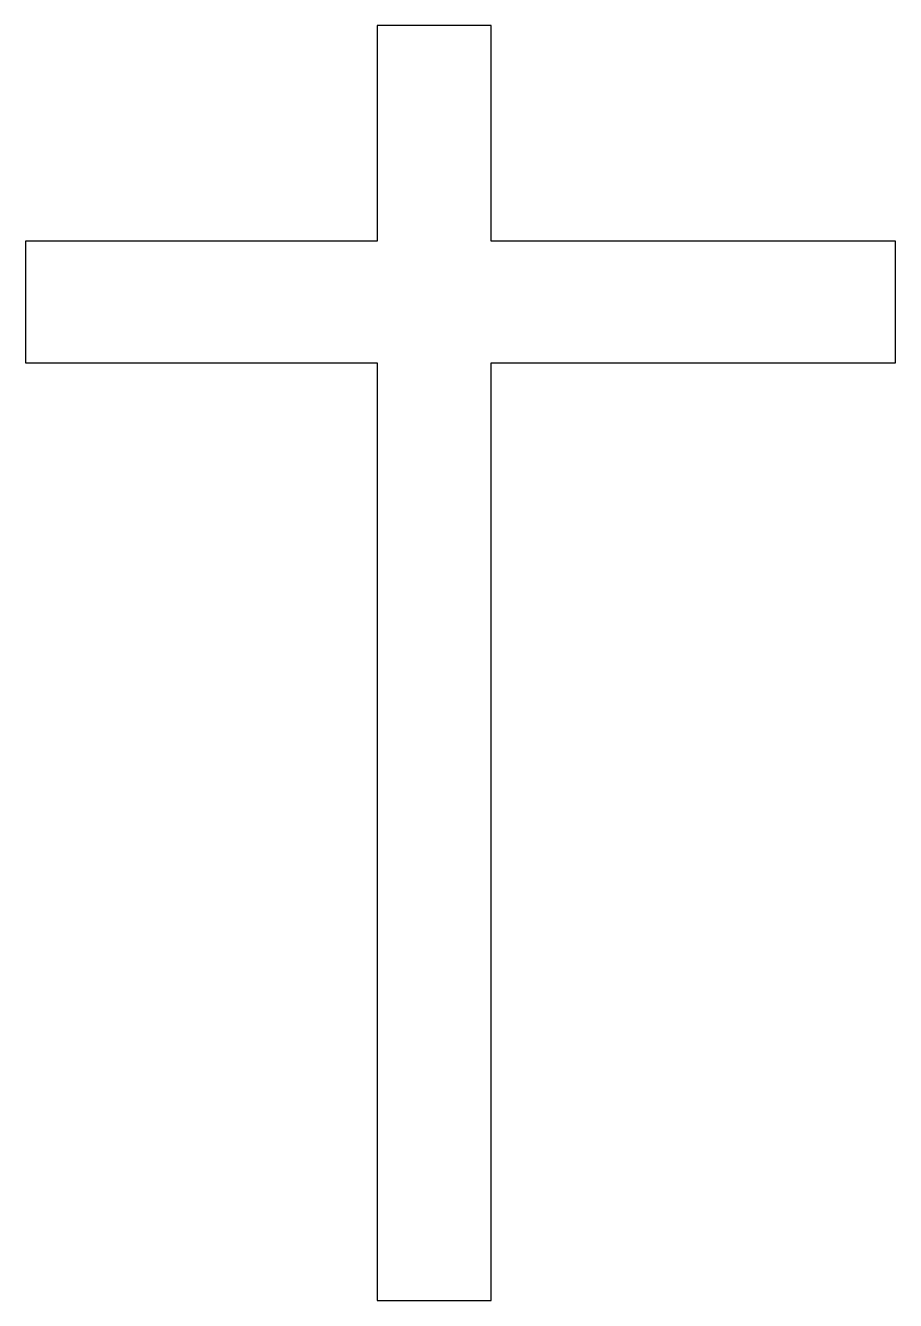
# Model space of a CAD drawing. Header units: centimetres. Extents: x -4.7 to 4.7, y -6.9 to 6.9.
import ezdxf

# ---------------------------------------------------------------- set-up
doc = ezdxf.new("R2010")
doc.units = ezdxf.units.CM
doc.header["$MEASUREMENT"] = 0
doc.layers.add('Camada 1', color=7, linetype='Continuous')

msp = doc.modelspace()

# ---------------------------------------------------------------- linework, layer by layer
at = {"layer": 'Camada 1'}
msp.add_open_spline([(-4.70794, 3.24514), (-4.70794, 3.24514), (-4.70794, 4.5634), (-4.70794, 4.5634), (-4.70794, 4.5634), (-4.70794, 4.5634), (-0.90355, 4.5634), (-0.90355, 4.5634), (-0.90355, 4.5634), (-0.90355, 4.5634), (-0.90355, 6.89578), (-0.90355, 6.89578), (-0.90355, 6.89578), (-0.90355, 6.89578), (0.33287, 6.89578), (0.33287, 6.89578), (0.33287, 6.89578), (0.33287, 6.89578), (0.33287, 4.5634), (0.33287, 4.5634), (0.33287, 4.5634), (0.33287, 4.5634), (4.70794, 4.5634), (4.70794, 4.5634), (4.70794, 4.5634), (4.70794, 4.5634), (4.70794, 3.24514), (4.70794, 3.24514), (4.70794, 3.24514), (4.70794, 3.24514), (0.33287, 3.24514), (0.33287, 3.24514), (0.33287, 3.24514), (0.33287, 3.24514), (0.33287, -6.89578), (0.33287, -6.89578), (0.33287, -6.89578), (0.33287, -6.89578), (-0.90355, -6.89578), (-0.90355, -6.89578), (-0.90355, -6.89578), (-0.90355, -6.89578), (-0.90355, 3.24514), (-0.90355, 3.24514), (-0.90355, 3.24514), (-0.90355, 3.24514), (-4.70794, 3.24514), (-4.70794, 3.24514)], degree=3, knots=[0, 0, 0, 0, 0.07692308, 0.07692308, 0.07692308, 0.07692308, 0.15384615, 0.15384615, 0.15384615, 0.15384615, 0.23076923, 0.23076923, 0.23076923, 0.23076923, 0.30769231, 0.30769231, 0.30769231, 0.30769231, 0.38461538, 0.38461538, 0.38461538, 0.38461538, 0.46153846, 0.46153846, 0.46153846, 0.46153846, 0.53846154, 0.53846154, 0.53846154, 0.53846154, 0.61538462, 0.61538462, 0.61538462, 0.61538462, 0.69230769, 0.69230769, 0.69230769, 0.69230769, 0.76923077, 0.76923077, 0.76923077, 0.76923077, 0.84615385, 0.84615385, 0.84615385, 0.84615385, 1, 1, 1, 1], dxfattribs=at)

doc.saveas('drawing.dxf')
